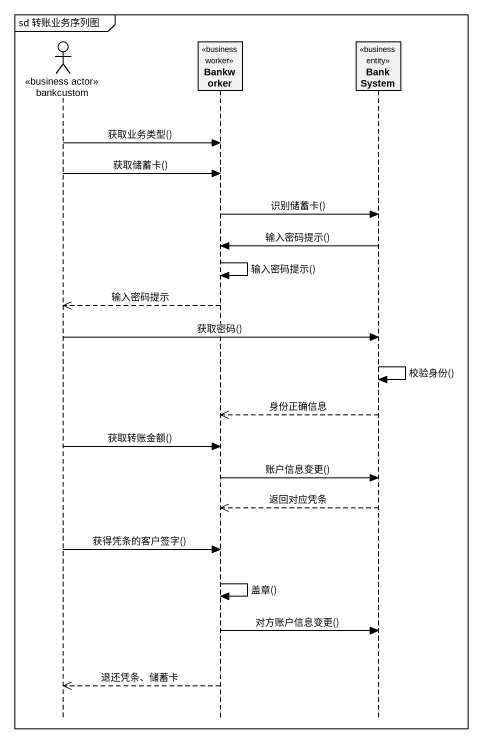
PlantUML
@startuml
mainframe sd 转账业务序列图
hide footbox
actor bankcustom <<business actor>>
participant Bankworker <<business worker>>
participant BankSystem <<business entity>>

bankcustom -> Bankworker : 获取业务类型()
bankcustom -> Bankworker : 获取储蓄卡()
Bankworker -> BankSystem : 识别储蓄卡()
BankSystem -> Bankworker : 输入密码提示()
Bankworker -> Bankworker : 输入密码提示()
Bankworker -->> bankcustom : 输入密码提示
bankcustom -> BankSystem : 获取密码()
BankSystem -> BankSystem : 校验身份()
BankSystem -->> Bankworker : 身份正确信息
bankcustom -> Bankworker : 获取转账金额()
Bankworker -> BankSystem : 账户信息变更()
BankSystem -->> Bankworker : 返回对应凭条
bankcustom -> Bankworker : 获得凭条的客户签字()
Bankworker -> Bankworker : 盖章()
Bankworker -> BankSystem : 对方账户信息变更()
Bankworker -->> bankcustom : 退还凭条、储蓄卡
@enduml
